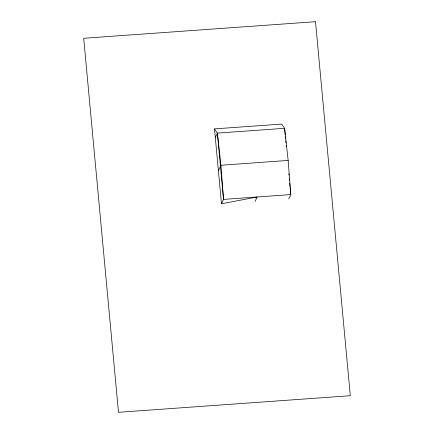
<?xml version="1.0" encoding="UTF-8"?>
<svg xmlns="http://www.w3.org/2000/svg" width="434" height="434" viewBox="0 0 434 434"><rect width="100%" height="100%" fill="white"/><g stroke="black" fill="none" stroke-linecap="round" stroke-linejoin="round"><path stroke-width="0.65" d="M215.313 137.497L217.369 133.113L214.51 128.882L281.699 124.075L284.606 128.301L288.165 160.428L290.775 194.584L288.719 198.973M218.394 170.638L220.928 165.24L217.369 133.113L284.606 128.301L285.219 134.931M255.1 201.376L257.156 196.987L221.481 203.779L223.537 199.396L220.928 165.24L288.165 160.428M285.344 136.254L285.594 138.907M285.778 140.893L285.963 142.884M286.207 145.536L286.331 146.86M288.838 173.812L288.963 175.141M289.272 178.455L289.456 180.446M289.706 183.099L290.01 186.419M290.129 187.672L290.775 194.584L223.537 199.396L217.369 133.113M214.51 128.882L221.481 203.779M315.507 21.7L83.691 38.284L118.493 412.3L350.309 395.716L315.507 21.7"/></g></svg>
